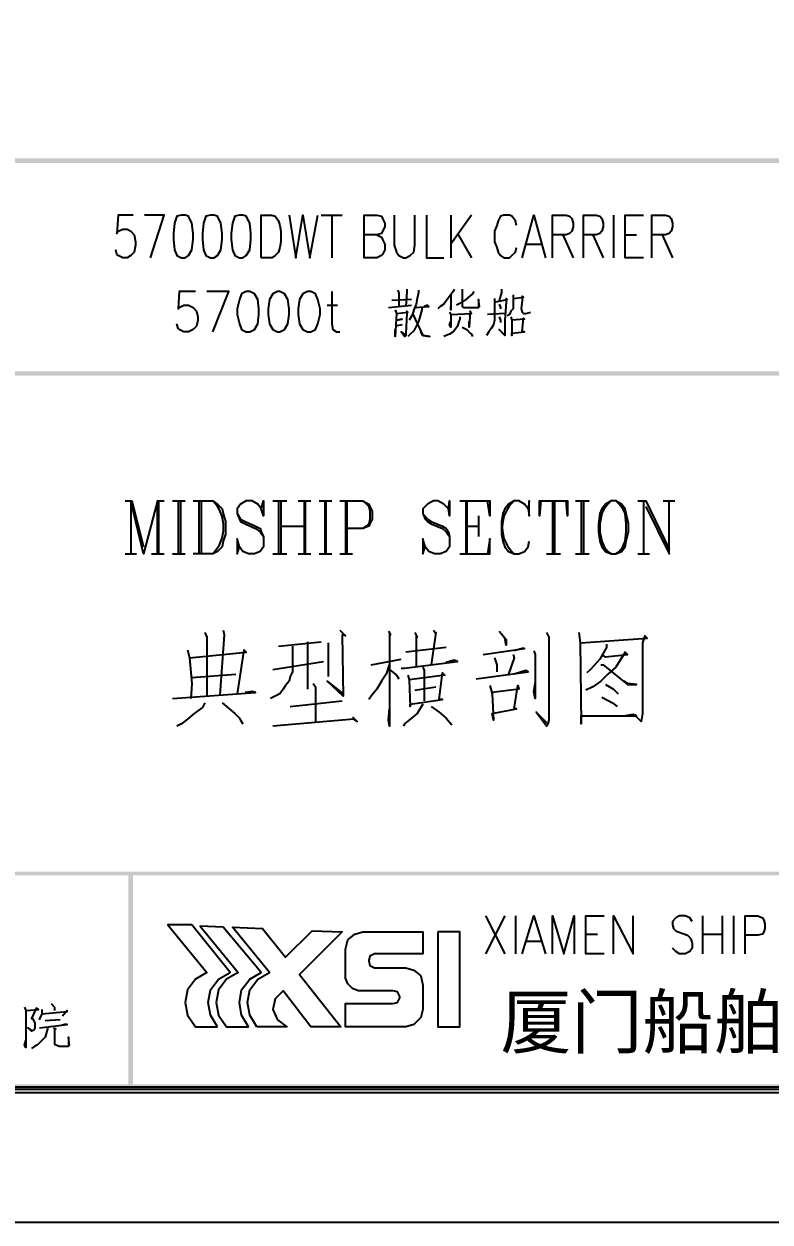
# Model space of a CAD drawing. Header units: millimetres. Extents: x 0.6 to 49, y 0.3 to 23.1.
# Drawn here: x 44.561 to 46.714, y 0.28 to 3.735 of the extents above; entities that cross this region are included whole.
import ezdxf

# ---------------------------------------------------------------- set-up
doc = ezdxf.new("R2010")
doc.units = ezdxf.units.MM
for name, color, linetype in [('PDF_Geometry', 7, 'Continuous'), ('PDF_Solid Fills', 7, 'Continuous'), ('PDF_Text', 7, 'Continuous')]:
    doc.layers.add(name, color=color, linetype=linetype)
doc.styles.add('PDF Arial', font='arial.ttf')

msp = doc.modelspace()

# ---------------------------------------------------------------- linework, layer by layer
at = {"layer": 'PDF_Geometry', "lineweight": 25}
for points in [[(0.6028, 23.1), (0.6028, 0.28), (49.0494, 0.28), (49.0494, 23.1)], [(1.5528, 22.7267), (1.5528, 0.6533), (48.6761, 0.6533), (48.6761, 22.7267)], [(45.0161, 3.1833), (45.0028, 3.18), (44.9961, 3.16), (44.9928, 3.13), (44.9928, 3.1133), (44.9961, 3.0833), (45.0028, 3.0667), (45.0161, 3.06), (45.0261, 3.06), (45.0361, 3.0667), (45.0461, 3.0833), (45.0494, 3.1133), (45.0494, 3.13), (45.0461, 3.16), (45.0361, 3.18), (45.0261, 3.1833)], [(45.0994, 3.1833), (45.0861, 3.18), (45.0794, 3.16), (45.0761, 3.13), (45.0761, 3.1133), (45.0794, 3.0833), (45.0861, 3.0667), (45.0994, 3.06), (45.1094, 3.06), (45.1194, 3.0667), (45.1294, 3.0833), (45.1328, 3.1133), (45.1328, 3.13), (45.1294, 3.16), (45.1194, 3.18), (45.1094, 3.1833)], [(45.1828, 3.1833), (45.1694, 3.18), (45.1628, 3.16), (45.1594, 3.13), (45.1594, 3.1133), (45.1628, 3.0833), (45.1694, 3.0667), (45.1828, 3.06), (45.1928, 3.06), (45.2028, 3.0667), (45.2128, 3.0833), (45.2161, 3.1133), (45.2161, 3.13), (45.2128, 3.16), (45.2028, 3.18), (45.1928, 3.1833)], [(45.2461, 3.06), (45.2461, 3.1833), (45.2761, 3.1833), (45.2861, 3.18), (45.2961, 3.1667), (45.2994, 3.1533), (45.3028, 3.1367), (45.3028, 3.1067), (45.2994, 3.09), (45.2961, 3.0767), (45.2861, 3.0667), (45.2761, 3.06)], [(45.2028, 2.9633), (45.1894, 2.9567), (45.1828, 2.94), (45.1761, 2.9133), (45.1761, 2.8967), (45.1828, 2.87), (45.1894, 2.8533), (45.2028, 2.8467), (45.2128, 2.8467), (45.2261, 2.8533), (45.2361, 2.87), (45.2394, 2.8967), (45.2394, 2.9133), (45.2361, 2.94), (45.2261, 2.9567), (45.2128, 2.9633)], [(45.2928, 2.9633), (45.2794, 2.9567), (45.2694, 2.94), (45.2661, 2.9133), (45.2661, 2.8967), (45.2694, 2.87), (45.2794, 2.8533), (45.2928, 2.8467), (45.2994, 2.8467), (45.3128, 2.8533), (45.3228, 2.87), (45.3261, 2.8967), (45.3261, 2.9133), (45.3228, 2.94), (45.3128, 2.9567), (45.2994, 2.9633)], [(45.3794, 2.9633), (45.3661, 2.9567), (45.3561, 2.94), (45.3528, 2.9133), (45.3528, 2.8967), (45.3561, 2.87), (45.3661, 2.8533), (45.3794, 2.8467), (45.3894, 2.8467), (45.4028, 2.8533), (45.4094, 2.87), (45.4161, 2.8967), (45.4161, 2.9133), (45.4094, 2.94), (45.4028, 2.9567), (45.3894, 2.9633)], [(45.1194, 0.8433), (45.0994, 0.8767), (45.0928, 0.9133), (45.0994, 0.95), (45.1228, 0.98), (45.1561, 1), (45.0461, 1.1367), (44.9761, 1.1367), (45.0894, 1), (45.0561, 0.98), (45.0328, 0.95), (45.0261, 0.9133), (45.0328, 0.8767), (45.0561, 0.8433)], [(45.1361, 1.13), (45.0694, 1.1333), (45.1794, 1), (45.1461, 0.98), (45.1228, 0.95), (45.1161, 0.9133), (45.1228, 0.8767), (45.1461, 0.8433), (45.2094, 0.8433), (45.1894, 0.8767), (45.1828, 0.9133), (45.1894, 0.95), (45.2128, 0.98), (45.2461, 1)], [(45.2328, 0.8433), (45.2128, 0.8767), (45.2061, 0.9133), (45.2128, 0.95), (45.2361, 0.98), (45.2694, 1), (45.1628, 1.13), (45.2494, 1.1267), (45.3161, 1.0433), (45.3928, 1.12), (45.4794, 1.1167), (45.3561, 0.9933), (45.4761, 0.8433), (45.3894, 0.8433), (45.3094, 0.9467), (45.2861, 0.9233), (45.2794, 0.8933), (45.2928, 0.8633), (45.3194, 0.8433)], [(45.7561, 1.1167), (45.7561, 0.8433), (45.8194, 0.8433), (45.8194, 1.1167)]]:
    msp.add_lwpolyline(points, close=True, dxfattribs=at)
for points in [[(48.6661, 0.6633), (48.6661, 22.7167), (1.5628, 22.7167), (1.5628, 0.6633), (48.6761, 0.6633)], [(48.6594, 0.67), (48.6594, 22.71), (1.5694, 22.71), (1.5694, 0.67), (48.6761, 0.67)], [(44.8761, 3.1833), (44.8328, 3.1833), (44.8294, 3.13), (44.8328, 3.1367), (44.8461, 3.1433), (44.8594, 3.1433), (44.8694, 3.1367), (44.8794, 3.1267), (44.8828, 3.1067), (44.8828, 3.0967), (44.8794, 3.0767), (44.8694, 3.0667), (44.8594, 3.06), (44.8461, 3.06), (44.8328, 3.0667), (44.8294, 3.07), (44.8261, 3.0833)], [(44.9261, 3.06), (44.9661, 3.1833), (44.9094, 3.1833)], [(45.3261, 3.1833), (45.3461, 3.06), (45.3661, 3.1833), (45.3861, 3.06), (45.4094, 3.1833)], [(45.4194, 3.1833), (45.4794, 3.1833)], [(45.4494, 3.1833), (45.4494, 3.06)], [(45.5794, 3.1267), (45.5928, 3.12), (45.5961, 3.1133), (45.6028, 3.1), (45.6028, 3.0833), (45.5961, 3.07), (45.5928, 3.0667), (45.5794, 3.06), (45.5428, 3.06), (45.5428, 3.1833), (45.5794, 3.1833), (45.5928, 3.18), (45.5961, 3.1733), (45.6028, 3.16), (45.6028, 3.15), (45.5961, 3.1367), (45.5928, 3.13), (45.5794, 3.1267), (45.5428, 3.1267)], [(45.6294, 3.1833), (45.6294, 3.0967), (45.6361, 3.0767), (45.6428, 3.0667), (45.6561, 3.06), (45.6628, 3.06), (45.6761, 3.0667), (45.6861, 3.0767), (45.6894, 3.0967), (45.6894, 3.1833)], [(45.7228, 3.1833), (45.7228, 3.06), (45.7728, 3.06)], [(45.7928, 3.1833), (45.7928, 3.06)], [(45.8528, 3.1833), (45.7928, 3.1)], [(45.9828, 3.1533), (45.9794, 3.1667), (45.9694, 3.18), (45.9628, 3.1833), (45.9461, 3.1833), (45.9361, 3.18), (45.9294, 3.1667), (45.9261, 3.1533), (45.9194, 3.1367), (45.9194, 3.1067), (45.9261, 3.09), (45.9294, 3.0767), (45.9361, 3.0667), (45.9461, 3.06), (45.9628, 3.06), (45.9694, 3.0667), (45.9794, 3.0767), (45.9828, 3.09)], [(45.9994, 3.06), (46.0328, 3.1833), (46.0661, 3.06)], [(46.0861, 3.06), (46.0861, 3.1833), (46.1261, 3.1833), (46.1361, 3.18), (46.1428, 3.1733), (46.1461, 3.16), (46.1461, 3.15), (46.1428, 3.1367), (46.1361, 3.13), (46.1261, 3.1267), (46.0861, 3.1267)], [(46.1761, 3.06), (46.1761, 3.1833), (46.2128, 3.1833), (46.2228, 3.18), (46.2294, 3.1733), (46.2328, 3.16), (46.2328, 3.15), (46.2294, 3.1367), (46.2228, 3.13), (46.2128, 3.1267), (46.1761, 3.1267)], [(46.2628, 3.1833), (46.2628, 3.06)], [(46.3494, 3.06), (46.2961, 3.06), (46.2961, 3.1833), (46.3494, 3.1833)], [(46.3728, 3.06), (46.3728, 3.1833), (46.4128, 3.1833), (46.4228, 3.18), (46.4294, 3.1733), (46.4328, 3.16), (46.4328, 3.15), (46.4294, 3.1367), (46.4228, 3.13), (46.4128, 3.1267), (46.3728, 3.1267)], [(45.8128, 3.13), (45.8528, 3.06)], [(46.1161, 3.1267), (46.1461, 3.06)], [(46.2028, 3.1267), (46.2328, 3.06)], [(46.2961, 3.1267), (46.3294, 3.1267)], [(46.4028, 3.1267), (46.4328, 3.06)], [(46.0128, 3.1), (46.0528, 3.1)], [(45.0561, 2.9633), (45.0094, 2.9633), (45.0061, 2.9133), (45.0094, 2.9167), (45.0228, 2.9233), (45.0361, 2.9233), (45.0494, 2.9167), (45.0594, 2.9067), (45.0628, 2.89), (45.0628, 2.88), (45.0594, 2.8633), (45.0494, 2.8533), (45.0361, 2.8467), (45.0228, 2.8467), (45.0094, 2.8533), (45.0061, 2.8567), (45.0028, 2.87)], [(45.1061, 2.8467), (45.1528, 2.9633), (45.0894, 2.9633)], [(45.4494, 2.9633), (45.4494, 2.87), (45.4528, 2.8533), (45.4628, 2.8467), (45.4728, 2.8467)], [(45.6794, 2.94), (45.6228, 2.9367)], [(45.6394, 2.9667), (45.6428, 2.96), (45.6428, 2.92)], [(45.6661, 2.97), (45.6661, 2.9633), (45.6628, 2.92)], [(45.6994, 2.9667), (45.6994, 2.96), (45.6961, 2.9433), (45.6928, 2.9267), (45.6861, 2.91), (45.6828, 2.8967), (45.6728, 2.88)], [(45.8028, 2.97), (45.7994, 2.9633), (45.7828, 2.94), (45.7728, 2.9267), (45.7628, 2.92), (45.7561, 2.9133)], [(45.7928, 2.9533), (45.7928, 2.91), (45.7928, 2.9167), (45.7928, 2.92)], [(45.8594, 2.9633), (45.8561, 2.9567), (45.8361, 2.94), (45.8228, 2.93), (45.8094, 2.9233)], [(45.8261, 2.97), (45.8261, 2.92), (45.8294, 2.9167), (45.8728, 2.9167), (45.8761, 2.92), (45.8728, 2.94), (45.8728, 2.9167)], [(45.9194, 2.9433), (45.9194, 2.88), (45.9161, 2.8667), (45.9094, 2.8567), (45.9028, 2.8467), (45.8961, 2.8367)], [(45.9228, 2.9333), (45.9561, 2.94), (45.9528, 2.9433), (45.9528, 2.9333), (45.9494, 2.88), (45.9494, 2.8367), (45.9328, 2.8533), (45.9461, 2.84)], [(45.9394, 2.97), (45.9394, 2.96), (45.9328, 2.9367)], [(45.9728, 2.9533), (45.9728, 2.9133), (45.9661, 2.9067), (45.9628, 2.8967), (45.9561, 2.8933)], [(45.9728, 2.9433), (46.0028, 2.9467), (45.9994, 2.95), (45.9994, 2.9367), (45.9961, 2.9133), (45.9994, 2.9033), (46.0028, 2.9), (46.0094, 2.9), (46.0228, 2.9033)], [(45.4361, 2.9233), (45.4661, 2.9233)], [(45.6128, 2.9167), (45.6794, 2.9233)], [(45.6328, 2.91), (45.6361, 2.9), (45.6328, 2.8333), (45.6328, 2.8533)], [(45.6361, 2.9), (45.6694, 2.9033), (45.6661, 2.9067), (45.6661, 2.9), (45.6628, 2.8433), (45.6628, 2.8367), (45.6594, 2.8333), (45.6494, 2.8467), (45.6628, 2.8367)], [(45.7094, 2.9167), (45.7094, 2.91), (45.7028, 2.8867), (45.6994, 2.8767), (45.6928, 2.8633), (45.6861, 2.85), (45.6761, 2.84), (45.6694, 2.8333)], [(45.6894, 2.9167), (45.7294, 2.92), (45.7261, 2.9233), (45.7161, 2.92)], [(45.7894, 2.9033), (45.7928, 2.8967), (45.7928, 2.86), (45.7894, 2.8667), (45.7928, 2.8767)], [(45.7928, 2.8967), (45.8528, 2.9), (45.8494, 2.9067), (45.8461, 2.86), (45.8461, 2.8767)], [(45.9328, 2.9267), (45.9361, 2.9167), (45.9361, 2.9133)], [(45.6361, 2.88), (45.6528, 2.8833), (45.6361, 2.88)], [(45.6828, 2.9), (45.7128, 2.8367), (45.7328, 2.8333), (45.7128, 2.8367), (45.7061, 2.8467)], [(45.8194, 2.89), (45.8194, 2.8833), (45.8161, 2.8767), (45.8128, 2.8633), (45.8061, 2.8533), (45.7994, 2.8467), (45.7894, 2.84), (45.7794, 2.8367), (45.7728, 2.8333)], [(45.9494, 2.9), (45.8994, 2.8967)], [(45.9328, 2.89), (45.9361, 2.88), (45.9361, 2.8733)], [(45.9661, 2.89), (45.9694, 2.88), (45.9694, 2.8367), (45.9694, 2.8433), (46.0061, 2.8467), (45.9994, 2.8467), (46.0028, 2.8867), (46.0061, 2.8833), (45.9694, 2.88)], [(45.6528, 2.8667), (45.6328, 2.8633)], [(45.8261, 2.86), (45.8394, 2.8533), (45.8494, 2.8433), (45.8528, 2.84), (45.8561, 2.8333)], [(44.8528, 2.36), (44.8728, 2.36), (44.9061, 2.2267)], [(44.9461, 2.2067), (44.9461, 2.36), (44.9061, 2.2067), (44.8694, 2.36), (44.8694, 2.2067)], [(44.9461, 2.36), (44.9661, 2.36)], [(44.9494, 2.36), (44.9494, 2.2067)], [(44.9894, 2.36), (45.0261, 2.36)], [(45.0061, 2.36), (45.0061, 2.2067)], [(45.0128, 2.36), (45.0128, 2.2067)], [(45.0494, 2.36), (45.1061, 2.36), (45.1194, 2.35), (45.1328, 2.3367), (45.1361, 2.3233), (45.1428, 2.3), (45.1428, 2.2633), (45.1361, 2.2433), (45.1328, 2.2267), (45.1194, 2.2133), (45.1061, 2.2067), (45.0494, 2.2067)], [(45.0661, 2.36), (45.0661, 2.2067)], [(45.0728, 2.36), (45.0728, 2.2067)], [(45.2461, 2.3367), (45.2528, 2.36), (45.2528, 2.3167), (45.2461, 2.3367), (45.2361, 2.35), (45.2194, 2.36), (45.2028, 2.36), (45.1861, 2.35), (45.1761, 2.3367), (45.1761, 2.3233), (45.1828, 2.3067), (45.1861, 2.3), (45.1994, 2.2933), (45.2294, 2.28), (45.2428, 2.27), (45.2528, 2.2567)], [(45.2794, 2.36), (45.3194, 2.36)], [(45.2961, 2.36), (45.2961, 2.2067)], [(45.3028, 2.36), (45.3028, 2.2067)], [(45.3528, 2.36), (45.3894, 2.36)], [(45.3694, 2.36), (45.3694, 2.2067)], [(45.3728, 2.36), (45.3728, 2.2067)], [(45.4128, 2.36), (45.4494, 2.36)], [(45.4294, 2.36), (45.4294, 2.2067)], [(45.4328, 2.36), (45.4328, 2.2067)], [(45.4728, 2.36), (45.5394, 2.36), (45.5561, 2.35), (45.5594, 2.3433), (45.5661, 2.33), (45.5661, 2.3067), (45.5594, 2.2933), (45.5561, 2.2867), (45.5394, 2.28), (45.4928, 2.28)], [(45.4894, 2.36), (45.4894, 2.2067)], [(45.4928, 2.36), (45.4928, 2.2067)], [(45.5394, 2.36), (45.5494, 2.35), (45.5561, 2.3433), (45.5594, 2.33), (45.5594, 2.3067), (45.5561, 2.2933), (45.5494, 2.2867), (45.5394, 2.28)], [(45.7861, 2.3367), (45.7894, 2.36), (45.7894, 2.3167), (45.7861, 2.3367), (45.7728, 2.35), (45.7561, 2.36), (45.7428, 2.36), (45.7261, 2.35), (45.7128, 2.3367), (45.7128, 2.3233), (45.7194, 2.3067), (45.7261, 2.3), (45.7361, 2.2933), (45.7694, 2.28), (45.7794, 2.27), (45.7894, 2.2567)], [(45.8194, 2.36), (45.9061, 2.36), (45.9061, 2.3167), (45.8994, 2.36)], [(45.8361, 2.36), (45.8361, 2.2067)], [(45.8394, 2.36), (45.8394, 2.2067)], [(46.0161, 2.3367), (46.0194, 2.3167), (46.0194, 2.36), (46.0161, 2.3367), (46.0061, 2.35), (45.9894, 2.36), (45.9761, 2.36), (45.9594, 2.35), (45.9494, 2.3367), (45.9428, 2.3233), (45.9394, 2.3), (45.9394, 2.2633), (45.9428, 2.2433), (45.9494, 2.2267), (45.9594, 2.2133), (45.9761, 2.2067), (45.9894, 2.2067), (46.0061, 2.2133), (46.0161, 2.2267), (46.0194, 2.2433)], [(46.0528, 2.36), (46.0494, 2.3167), (46.0494, 2.36), (46.1294, 2.36), (46.1294, 2.3167), (46.1261, 2.36)], [(46.0861, 2.36), (46.0861, 2.2067)], [(46.0928, 2.36), (46.0928, 2.2067)], [(46.1528, 2.36), (46.1928, 2.36)], [(46.1694, 2.36), (46.1694, 2.2067)], [(46.1761, 2.36), (46.1761, 2.2067)], [(46.2561, 2.36), (46.2394, 2.35), (46.2294, 2.3367), (46.2228, 2.3233), (46.2194, 2.2933), (46.2194, 2.27), (46.2228, 2.2433), (46.2294, 2.2267), (46.2394, 2.2133), (46.2561, 2.2067), (46.2694, 2.2067), (46.2861, 2.2133), (46.2961, 2.2267), (46.2994, 2.2433), (46.3061, 2.27), (46.3061, 2.2933), (46.2994, 2.3233), (46.2961, 2.3367), (46.2861, 2.35), (46.2694, 2.36), (46.2561, 2.36), (46.2461, 2.35), (46.2361, 2.3367), (46.2294, 2.3233), (46.2228, 2.2933), (46.2228, 2.27), (46.2294, 2.2433), (46.2361, 2.2267), (46.2461, 2.2133), (46.2561, 2.2067)], [(46.2694, 2.2067), (46.2794, 2.2133), (46.2894, 2.2267), (46.2961, 2.2433), (46.2994, 2.27), (46.2994, 2.2933), (46.2961, 2.3233), (46.2894, 2.3367), (46.2794, 2.35), (46.2694, 2.36)], [(46.3328, 2.36), (46.3561, 2.36), (46.4228, 2.22)], [(46.3494, 2.36), (46.3494, 2.2067)], [(46.3561, 2.3433), (46.4228, 2.2067), (46.4228, 2.36)], [(46.4061, 2.36), (46.4394, 2.36)], [(45.1761, 2.3233), (45.1861, 2.3067), (45.1994, 2.3), (45.2294, 2.2867), (45.2428, 2.28), (45.2461, 2.27), (45.2528, 2.2567), (45.2528, 2.2267), (45.2428, 2.2133), (45.2261, 2.2067), (45.2094, 2.2067), (45.1928, 2.2133), (45.1828, 2.2267), (45.1761, 2.25), (45.1761, 2.2067), (45.1828, 2.2267)], [(45.7128, 2.3233), (45.7261, 2.3067), (45.7361, 2.3), (45.7694, 2.2867), (45.7794, 2.28), (45.7861, 2.27), (45.7894, 2.2567), (45.7894, 2.2267), (45.7794, 2.2133), (45.7628, 2.2067), (45.7461, 2.2067), (45.7294, 2.2133), (45.7194, 2.2267), (45.7128, 2.25), (45.7128, 2.2067), (45.7194, 2.2267)], [(45.8728, 2.3167), (45.8728, 2.2567)], [(45.3028, 2.2867), (45.3694, 2.2867)], [(45.8394, 2.2867), (45.8728, 2.2867)], [(45.8194, 2.2067), (45.9061, 2.2067), (45.9061, 2.25), (45.8994, 2.2067)], [(44.8528, 2.2067), (44.8861, 2.2067)], [(44.9294, 2.2067), (44.9661, 2.2067)], [(44.9894, 2.2067), (45.0261, 2.2067)], [(45.2794, 2.2067), (45.3194, 2.2067)], [(45.3528, 2.2067), (45.3894, 2.2067)], [(45.4128, 2.2067), (45.4494, 2.2067)], [(45.4728, 2.2067), (45.5094, 2.2067)], [(46.0694, 2.2067), (46.1094, 2.2067)], [(46.1528, 2.2067), (46.1928, 2.2067)], [(46.3328, 2.2067), (46.3661, 2.2067)], [(45.0828, 1.98), (45.0894, 1.9667), (45.0894, 1.7967)], [(45.1361, 1.9867), (45.1394, 1.9733), (45.1261, 1.8)], [(45.4728, 1.9867), (45.4894, 1.97), (45.4794, 1.9733), (45.4828, 1.7967), (45.4361, 1.84), (45.4828, 1.8033)], [(45.6128, 1.9833), (45.6194, 1.9733), (45.6161, 1.9767), (45.6161, 1.71), (45.6128, 1.7267), (45.6161, 1.76)], [(45.6894, 1.98), (45.6961, 1.9667), (45.6928, 1.97), (45.6928, 1.8833)], [(45.7428, 1.9867), (45.7494, 1.9767), (45.7494, 1.98), (45.7361, 1.8867)], [(45.9328, 1.9833), (45.9528, 1.96), (45.9528, 1.9433), (45.9494, 1.9633)], [(46.0694, 1.98), (46.0761, 1.9667), (46.0761, 1.7267), (46.0728, 1.7167), (46.0694, 1.71), (46.0394, 1.75), (46.0728, 1.7167)], [(46.1628, 1.98), (46.1661, 1.95), (46.1694, 1.7167), (46.1694, 1.74), (46.3294, 1.74), (46.3194, 1.7433), (46.2961, 1.74)], [(46.1694, 1.95), (46.3594, 1.9633), (46.3528, 1.97), (46.3461, 1.95), (46.3461, 1.7467), (46.3428, 1.7233), (46.3261, 1.74)], [(45.3361, 1.94), (45.3361, 1.8667), (45.3294, 1.8533), (45.3261, 1.84), (45.3161, 1.8267), (45.3094, 1.8167), (45.2994, 1.8033), (45.2861, 1.7967), (45.2728, 1.79)], [(45.2961, 1.94), (45.4194, 1.9533)], [(45.3794, 1.9533), (45.3794, 1.8167)], [(45.4394, 1.95), (45.4394, 1.8533)], [(45.7794, 1.9367), (45.6628, 1.9233)], [(46.2428, 1.9467), (46.2428, 1.9367), (46.2228, 1.9033), (46.1961, 1.8733), (46.1861, 1.8633)], [(45.0328, 1.93), (45.0394, 1.9067), (45.0461, 1.8333), (45.0428, 1.79)], [(45.0394, 1.9067), (45.2028, 1.9233), (45.1961, 1.93), (45.1761, 1.8033)], [(45.5628, 1.8867), (45.6494, 1.9033)], [(45.6494, 1.8767), (45.6594, 1.8767), (45.8128, 1.8967), (45.8028, 1.9), (45.7794, 1.8933)], [(45.8861, 1.9167), (46.0061, 1.9333), (45.9994, 1.9333), (45.9761, 1.9267)], [(45.9194, 1.9067), (45.9261, 1.8867), (45.9261, 1.8667)], [(45.9728, 1.9167), (45.9761, 1.9067), (45.9594, 1.86)], [(46.0328, 1.9267), (46.0361, 1.9167), (46.0361, 1.79), (46.0328, 1.81), (46.0361, 1.8333)], [(46.2328, 1.9133), (46.2394, 1.91), (46.3028, 1.9167), (46.2961, 1.9233), (46.2694, 1.88), (46.2461, 1.86), (46.2261, 1.84), (46.2028, 1.8233), (46.1828, 1.8133)], [(45.2794, 1.8733), (45.4261, 1.8967)], [(45.6161, 1.89), (45.6061, 1.86), (45.5928, 1.84), (45.5794, 1.8167), (45.5661, 1.8), (45.5561, 1.7867)], [(45.6161, 1.8733), (45.6361, 1.8567), (45.6428, 1.8467)], [(45.7128, 1.88), (45.7161, 1.87), (45.7161, 1.7833)], [(45.8661, 1.8467), (46.0161, 1.8667), (46.0094, 1.87), (45.9761, 1.86)], [(46.2261, 1.8867), (46.2328, 1.8867), (46.3028, 1.83), (46.3294, 1.83), (46.3028, 1.8333), (46.2928, 1.84)], [(45.0461, 1.85), (45.1728, 1.86)], [(45.3961, 1.8333), (45.4028, 1.8233), (45.4028, 1.7233)], [(45.6694, 1.8567), (45.6728, 1.8433), (45.6761, 1.7667), (45.6761, 1.7733), (45.7694, 1.7867), (45.7594, 1.7867), (45.7694, 1.8633), (45.7761, 1.8567), (45.6728, 1.8433)], [(44.9894, 1.79), (45.2294, 1.8067), (45.2194, 1.81), (45.1994, 1.8067)], [(45.6894, 1.8133), (45.7494, 1.8233)], [(45.9061, 1.8267), (45.9128, 1.8033), (45.9161, 1.7267), (45.9128, 1.7467), (45.9828, 1.76), (45.9761, 1.76), (45.9861, 1.8267), (45.9894, 1.8167), (45.9128, 1.8067)], [(46.2394, 1.83), (46.2628, 1.8167), (46.2761, 1.8033)], [(45.0828, 1.7767), (45.0761, 1.7633), (45.0528, 1.7467), (45.0328, 1.73), (45.0161, 1.7167), (45.0028, 1.71)], [(45.1328, 1.7767), (45.1694, 1.7467), (45.1828, 1.7333), (45.1861, 1.7267), (45.1928, 1.7167)], [(45.3294, 1.7667), (45.4794, 1.7833)], [(45.7128, 1.7733), (45.6961, 1.7467), (45.6794, 1.7333), (45.6594, 1.7167), (45.6561, 1.71)], [(45.7361, 1.7667), (45.7594, 1.75), (45.7794, 1.7333), (45.7961, 1.7133)], [(46.2294, 1.7933), (46.2594, 1.7767), (46.2728, 1.7667)], [(45.5094, 1.7367), (45.5228, 1.7233), (45.5128, 1.73), (45.2794, 1.71)], [(45.8928, 1.1633), (45.9494, 1.0533)], [(45.9494, 1.1633), (45.8928, 1.0533)], [(45.9794, 1.1633), (45.9794, 1.0533)], [(45.9994, 1.0533), (46.0328, 1.1633), (46.0661, 1.0533)], [(46.0861, 1.0533), (46.0861, 1.1633), (46.1194, 1.0533), (46.1494, 1.1633), (46.1494, 1.0533)], [(46.2361, 1.0533), (46.1828, 1.0533), (46.1828, 1.1633), (46.2361, 1.1633)], [(46.2628, 1.0533), (46.2628, 1.1633), (46.3194, 1.0533), (46.3194, 1.1633)], [(46.4894, 1.1467), (46.4828, 1.1567), (46.4694, 1.1633), (46.4528, 1.1633), (46.4428, 1.1567), (46.4328, 1.1467), (46.4328, 1.1367), (46.4361, 1.1267), (46.4428, 1.12), (46.4494, 1.1167), (46.4761, 1.1067), (46.4828, 1.1), (46.4861, 1.0967), (46.4894, 1.0833), (46.4894, 1.07), (46.4828, 1.06), (46.4694, 1.0533), (46.4528, 1.0533), (46.4428, 1.06), (46.4328, 1.07)], [(46.5194, 1.1633), (46.5194, 1.0533)], [(46.5761, 1.1633), (46.5761, 1.0533)], [(46.6094, 1.1633), (46.6094, 1.0533)], [(46.6428, 1.0533), (46.6428, 1.1633), (46.6794, 1.1633), (46.6928, 1.1567), (46.6961, 1.15), (46.6994, 1.14), (46.6994, 1.1267), (46.6961, 1.1167), (46.6928, 1.11), (46.6794, 1.1067), (46.6428, 1.1067)], [(45.5561, 1.0367), (45.5561, 1.0333), (45.5594, 1.02), (45.5728, 1.0133), (45.6628, 1.0133), (45.6861, 1.0067), (45.7061, 0.99), (45.7128, 0.9633), (45.7128, 0.8933), (45.7061, 0.87), (45.6861, 0.85), (45.6628, 0.8433), (45.4894, 0.8433), (45.4894, 0.91), (45.6261, 0.91), (45.6394, 0.9133), (45.6461, 0.9267), (45.6461, 0.93), (45.6394, 0.9433), (45.6261, 0.9467), (45.5261, 0.9467), (45.5094, 0.9533), (45.4961, 0.9667), (45.4894, 0.9833), (45.4894, 1.0667), (45.4961, 1.0933), (45.5161, 1.11), (45.5394, 1.1167), (45.7128, 1.1167), (45.7128, 1.0533), (45.5728, 1.0533), (45.5594, 1.0467), (45.5561, 1.0333)], [(46.1828, 1.11), (46.2161, 1.11)], [(46.5194, 1.11), (46.5761, 1.11)], [(46.0128, 1.09), (46.0528, 1.09)], [(44.5628, 0.9), (44.5661, 0.89), (44.5661, 0.7833), (44.5628, 0.79), (44.5661, 0.8033)], [(44.6394, 0.91), (44.6494, 0.9), (44.6494, 0.89)], [(44.5661, 0.89), (44.6028, 0.8933), (44.5961, 0.8967), (44.5828, 0.8667), (44.5861, 0.8667), (44.5894, 0.86), (44.5928, 0.8533), (44.5928, 0.8367), (44.5894, 0.8333), (44.5828, 0.83), (44.5728, 0.84), (44.5861, 0.83)], [(44.6128, 0.8933), (44.6128, 0.88), (44.6094, 0.8733), (44.6061, 0.8667), (44.6061, 0.8633)], [(44.6128, 0.88), (44.6861, 0.8867), (44.6861, 0.89), (44.6728, 0.8733)], [(44.6294, 0.84), (44.6294, 0.8367), (44.6228, 0.8133), (44.6128, 0.8033), (44.6061, 0.7967), (44.5994, 0.79), (44.5928, 0.7867), (44.5828, 0.78)], [(44.6061, 0.84), (44.6861, 0.85), (44.6794, 0.85), (44.6694, 0.8467)], [(44.6661, 0.8633), (44.6228, 0.86)], [(44.6461, 0.84), (44.6528, 0.8367), (44.6494, 0.8367), (44.6494, 0.8), (44.6494, 0.7933), (44.6561, 0.79), (44.6628, 0.7867), (44.6894, 0.7867), (44.6928, 0.79), (44.6894, 0.8133), (44.6894, 0.7867)]]:
    msp.add_lwpolyline(points, dxfattribs=at)
for centre, radius, start, end in [((45.0278, 2.2833), 0.1096, 315.6161, 44.3839), ((46.0434, 2.2833), 0.102, 131.2916, 228.7084)]:
    msp.add_arc(centre, radius, start, end, dxfattribs=at)
at = {"layer": 'PDF_Solid Fills', "lineweight": 25, "transparency": 33554559}
for points in [[(41.7428, 3.3467), (41.7428, 3.3333), (48.6594, 3.3467)], [(41.7428, 3.3333), (48.6594, 3.3467), (48.6594, 3.3333)], [(41.7428, 2.7333), (41.7428, 2.72), (48.6594, 2.7333)], [(41.7428, 2.72), (48.6594, 2.7333), (48.6594, 2.72)], [(41.7428, 1.29), (41.7428, 1.28), (48.6594, 1.29)], [(41.7428, 1.28), (48.6594, 1.29), (48.6594, 1.28)], [(44.8761, 1.2867), (44.8628, 1.2867), (44.8761, 0.67)], [(44.8628, 1.2867), (44.8761, 0.67), (44.8628, 0.67)], [(41.7428, 0.6767), (41.7428, 0.6633), (48.6594, 0.6767)], [(41.7428, 0.6633), (48.6594, 0.6767), (48.6594, 0.6633)], [(41.7428, 0.6767), (41.7428, 0.6633), (48.6594, 0.6767)], [(41.7428, 0.6633), (48.6594, 0.6767), (48.6594, 0.6633)]]:
    msp.add_solid(points, dxfattribs=at)

# ---------------------------------------------------------------- texts
at = {"layer": 'PDF_Text', "insert": (45.9361, 0.7646), "char_height": 0.150322, "attachment_point": 7, "style": 'PDF Arial'}
msp.add_mtext('厦门船舶重工股份有限公司', dxfattribs=at)

doc.saveas('drawing.dxf')
